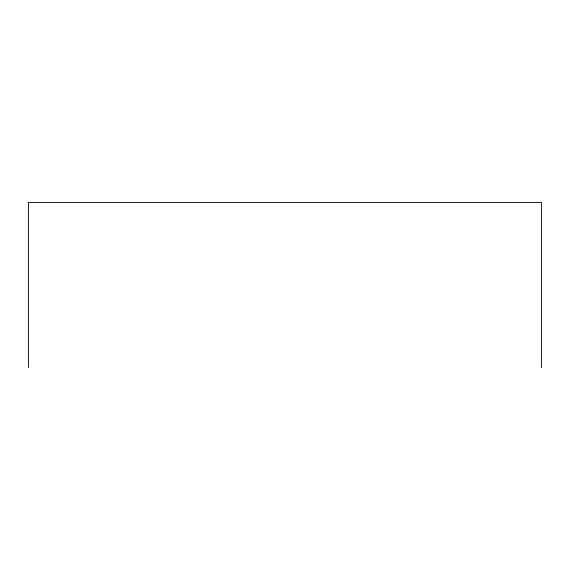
<?xml version="1.0" encoding="UTF-8"?>
<svg xmlns="http://www.w3.org/2000/svg" width="570" height="570" viewBox="0 0 570 570"><rect width="100%" height="100%" fill="white"/><g stroke="black" fill="none" stroke-linecap="round" stroke-linejoin="round"><path stroke-width="0.85" d="M541.5 367.586L541.5 202.414L28.5 202.414L28.5 367.586"/></g></svg>
